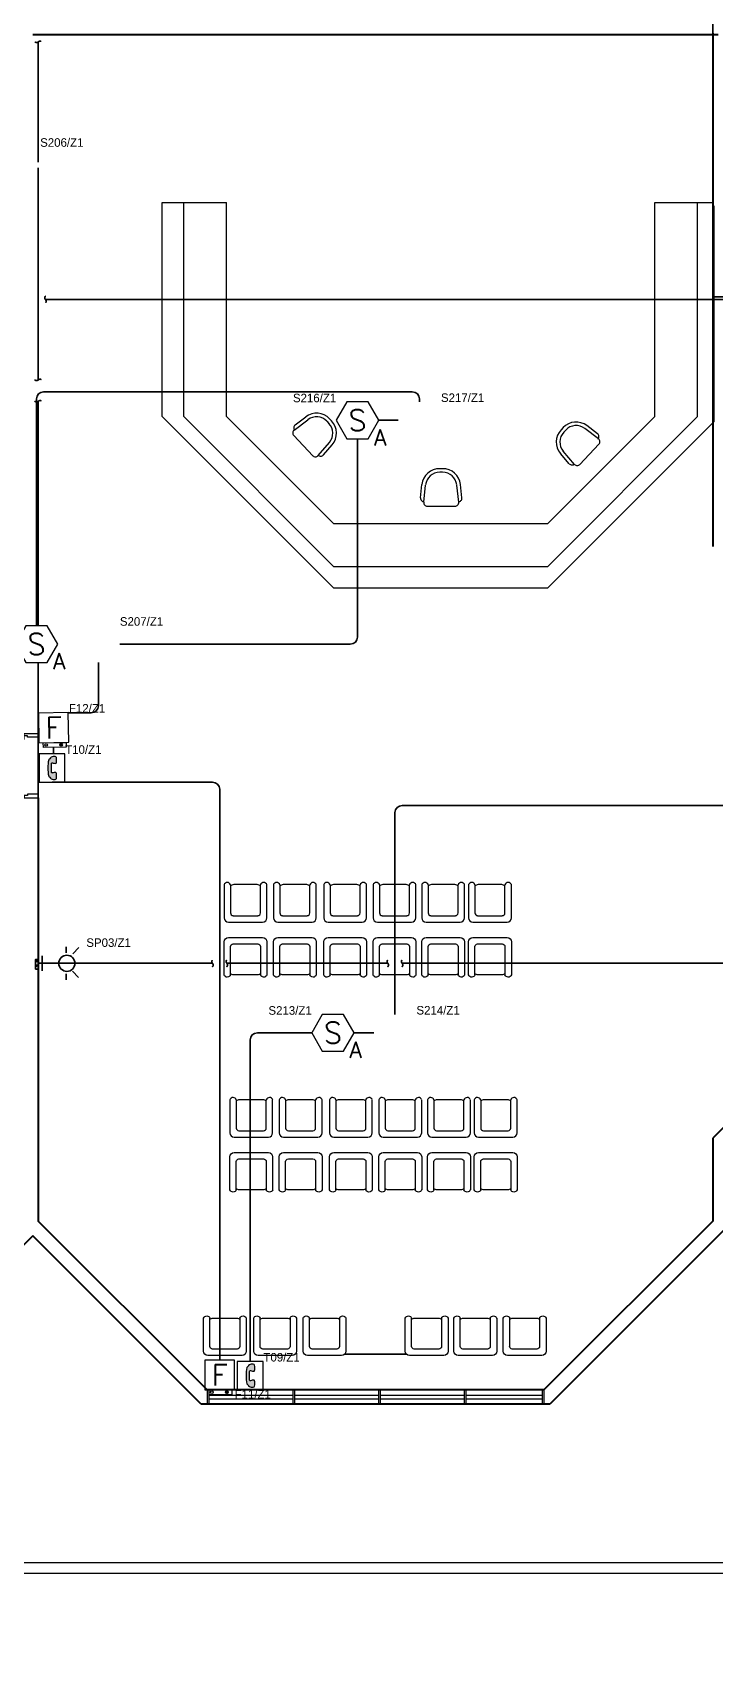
# Model space of a CAD drawing. Extents: x -59 to 582, y -1177 to 100.
# Drawn here: x 199 to 208.56, y -689.45 to -666.72 of the extents above; entities that cross this region are included whole.
import ezdxf
from ezdxf.enums import TextEntityAlignment as Align

# ---------------------------------------------------------------- set-up
doc = ezdxf.new("R2010")
doc.units = 0
doc.header["$LTSCALE"] = 0.15
doc.linetypes.add('HIDDEN', pattern=[0.375, 0.25, -0.125])
doc.layers.get('0').update_dxf_attribs({"color": 252})
for name, color, linetype in [('0 ARCH', 252, 'Continuous'), ('0 fire alarm', 252, 'Continuous'), ('0 sockets', 252, 'Continuous'), ('AUTOINCR', 7, 'Continuous'), ('C1', 252, 'Continuous'), ('FIRE_LOOP', 7, 'Continuous'), ('grocol', 252, 'Continuous'), ('WIRING', 4, 'Continuous')]:
    doc.layers.add(name, color=color, linetype=linetype)
for name, color, linetype, lineweight in [('anal', 252, 'Continuous', 20), ('DOOR', 252, 'Continuous', 20), ('FUR', 252, 'Continuous', 9), ('T-FIRE-B', 4, 'Continuous', 0), ('T-TEXT', 2, 'Continuous', 0), ('wall', 252, 'Continuous', 30)]:
    doc.layers.add(name, color=color, linetype=linetype, lineweight=lineweight)
doc.styles.add('ROMAND', font='ROMAND.SHX')
doc.styles.add('ROMANS', font='ROMANS.shx', dxfattribs={"width": 0.8})
doc.styles.add('TEXT-NFP', font='simplex.shx')
pattern_1 = [(0, (0, 0), (0, 6.985), [5.08, -1.905]), (90, (0, 0), (-6.985, 4e-16), [5.08, -1.905])]

# ---------------------------------------------------------------- blocks, each defined once
blk = doc.blocks.new('WQ')
h = blk.add_hatch(color=6)
h.dxf.hatch_style = 1
h.paths.add_polyline_path([(-126.091, 5), (-126.091, -169.521), (126.091, -169.521), (126.091, 5)])
h.paths.add_polyline_path([(121.091, 0), (121.091, -164.521), (-121.091, -164.521), (-121.091, 0)], flags=16)
at = {"layer": '0 sockets', "color": 3, "style": 'ROMAND'}
blk.add_attdef('ACCESS_CONTROL', (-48.663, 7.622), '', height=7.973, dxfattribs=at)
blk = doc.blocks.new('D90')
at = {"layer": 'DOOR'}
for points in [[(0.03, 0.2), (0.03, 1.04), (0.078, 1.04), (0.078, 0.2)], [(0.03, 0.2), (0, 0.2), (0, 0), (0.05, 0), (0.05, 0.15), (0.03, 0.15)], [(0.87, 0.2), (0.9, 0.2), (0.9, 0), (0.85, 0), (0.85, 0.15), (0.87, 0.15)]]:
    blk.add_lwpolyline(points, close=True, dxfattribs=at)
blk.add_circle((0.02, 0.21), 0.01, dxfattribs=at)
blk.add_arc((0.025, 0.197), 0.845, 0.2218, 86.3889, dxfattribs=at)
blk = doc.blocks.new('ARCH')
at = {"layer": 'anal'}
for p, q in [((19.212, 343.146), (19.212, 346.146)), ((19.212, 346.146), (20.112, 346.146)), ((19.512, 343.146), (19.512, 346.146)), ((20.112, 343.146), (20.112, 346.146)), ((26.112, 343.146), (26.112, 346.146)), ((26.112, 346.146), (26.937, 346.146)), ((26.712, 343.146), (26.712, 346.146)), ((26.937, 346.1), (26.937, 343.071)), ((21.612, 340.746), (19.212, 343.146)), ((21.612, 341.046), (19.512, 343.146)), ((20.112, 343.146), (21.612, 341.646)), ((24.612, 341.646), (26.112, 343.146)), ((26.712, 343.146), (24.612, 341.046)), ((24.612, 340.746), (26.937, 343.071)), ((21.612, 341.646), (24.612, 341.646)), ((21.612, 341.046), (24.612, 341.046)), ((21.612, 340.746), (24.612, 340.746)), ((19.841, 329.5), (19.841, 329.3)), ((19.866, 329.5), (19.866, 329.3)), ((19.866, 329.425), (21.037, 329.425)), ((19.866, 329.425), (21.037, 329.425)), ((19.866, 329.375), (21.037, 329.375)), ((19.866, 329.375), (21.037, 329.375)), ((21.041, 329.5), (21.041, 329.3)), ((21.066, 329.5), (21.066, 329.3)), ((21.066, 329.425), (22.237, 329.425)), ((21.066, 329.425), (22.237, 329.425)), ((21.066, 329.375), (22.237, 329.375)), ((21.066, 329.375), (22.237, 329.375)), ((22.241, 329.5), (22.241, 329.3)), ((22.266, 329.5), (22.266, 329.3)), ((22.266, 329.425), (23.437, 329.425)), ((22.266, 329.425), (23.437, 329.425)), ((22.266, 329.375), (23.437, 329.375)), ((22.266, 329.375), (23.437, 329.375)), ((23.441, 329.5), (23.441, 329.3)), ((23.466, 329.5), (23.466, 329.3)), ((23.466, 329.425), (24.534, 329.425)), ((23.466, 329.375), (24.534, 329.375)), ((24.534, 329.5), (24.534, 329.3)), ((24.559, 329.5), (24.559, 329.3)), ((27.525, 327.075), (5.475, 327.075)), ((28.875, 326.925), (5.325, 326.925))]:
    blk.add_line(p, q, dxfattribs=at)
at = {"layer": 'C1'}
blk.add_line((22.633, 330), (21.767, 330), dxfattribs=at)
at = {"layer": 'FUR'}
for p, q in [((21.059, 342.956), (21.253, 343.103)), ((21.073, 343.03), (21.223, 343.143)), ((21.519, 343.081), (21.547, 343.051)), ((21.555, 343.115), (21.583, 343.085)), ((24.828, 342.991), (24.8, 342.962)), ((25.324, 342.833), (25.13, 342.979)), ((25.31, 342.906), (25.16, 343.019)), ((21.321, 342.598), (21.053, 342.883)), ((21.395, 342.599), (21.553, 342.784)), ((21.469, 342.609), (21.591, 342.751)), ((24.864, 342.957), (24.836, 342.927)), ((25.062, 342.474), (25.33, 342.759)), ((24.914, 342.485), (24.792, 342.628)), ((24.988, 342.475), (24.83, 342.66)), ((23.14, 342.416), (23.099, 342.416)), ((23.14, 342.366), (23.099, 342.366)), ((22.83, 342.006), (22.85, 342.193)), ((22.874, 341.945), (22.9, 342.187)), ((23.365, 341.945), (23.339, 342.187)), ((23.408, 342.006), (23.388, 342.193)), ((22.924, 341.891), (23.315, 341.891)), ((20.078, 336.584), (20.078, 336.119)), ((20.168, 336.582), (20.168, 336.187)), ((20.543, 336.584), (20.213, 336.584)), ((20.588, 336.187), (20.588, 336.582)), ((20.678, 336.119), (20.678, 336.584)), ((20.77, 336.584), (20.77, 336.119)), ((20.86, 336.582), (20.86, 336.187)), ((21.235, 336.584), (20.905, 336.584)), ((21.28, 336.187), (21.28, 336.582)), ((21.37, 336.119), (21.37, 336.584)), ((21.474, 336.584), (21.474, 336.119)), ((21.564, 336.582), (21.564, 336.187)), ((21.939, 336.584), (21.609, 336.584)), ((21.984, 336.187), (21.984, 336.582)), ((22.074, 336.119), (22.074, 336.584)), ((22.165, 336.584), (22.165, 336.119)), ((22.255, 336.582), (22.255, 336.187)), ((22.63, 336.584), (22.3, 336.584)), ((22.675, 336.187), (22.675, 336.582)), ((22.765, 336.119), (22.765, 336.584)), ((22.847, 336.584), (22.847, 336.119)), ((22.937, 336.582), (22.937, 336.187)), ((23.312, 336.584), (22.982, 336.584)), ((23.357, 336.187), (23.357, 336.582)), ((23.447, 336.119), (23.447, 336.584)), ((23.503, 336.584), (23.503, 336.119)), ((23.593, 336.582), (23.593, 336.187)), ((23.968, 336.584), (23.638, 336.584)), ((24.013, 336.187), (24.013, 336.582)), ((24.103, 336.119), (24.103, 336.584)), ((20.138, 336.059), (20.618, 336.059)), ((20.205, 336.149), (20.55, 336.149)), ((20.83, 336.059), (21.31, 336.059)), ((20.897, 336.149), (21.242, 336.149)), ((21.534, 336.059), (22.014, 336.059)), ((21.601, 336.149), (21.946, 336.149)), ((22.225, 336.059), (22.705, 336.059)), ((22.293, 336.149), (22.638, 336.149)), ((22.907, 336.059), (23.387, 336.059)), ((22.974, 336.149), (23.319, 336.149)), ((23.563, 336.059), (24.043, 336.059)), ((23.63, 336.149), (23.975, 336.149)), ((20.078, 335.318), (20.078, 335.783)), ((20.138, 335.843), (20.618, 335.843)), ((20.168, 335.32), (20.168, 335.715)), ((20.205, 335.753), (20.55, 335.753)), ((20.588, 335.715), (20.588, 335.32)), ((20.678, 335.783), (20.678, 335.318)), ((20.77, 335.318), (20.77, 335.783)), ((20.83, 335.843), (21.31, 335.843)), ((20.86, 335.32), (20.86, 335.715)), ((20.897, 335.753), (21.242, 335.753)), ((21.28, 335.715), (21.28, 335.32)), ((21.37, 335.783), (21.37, 335.318)), ((21.474, 335.318), (21.474, 335.783)), ((21.534, 335.843), (22.014, 335.843)), ((21.564, 335.32), (21.564, 335.715)), ((21.601, 335.753), (21.946, 335.753)), ((21.984, 335.715), (21.984, 335.32)), ((22.074, 335.783), (22.074, 335.318)), ((22.165, 335.318), (22.165, 335.783)), ((22.225, 335.843), (22.705, 335.843)), ((22.255, 335.32), (22.255, 335.715)), ((22.293, 335.753), (22.638, 335.753)), ((22.675, 335.715), (22.675, 335.32)), ((22.765, 335.783), (22.765, 335.318)), ((22.847, 335.318), (22.847, 335.783)), ((22.907, 335.843), (23.387, 335.843)), ((22.937, 335.32), (22.937, 335.715)), ((22.974, 335.753), (23.319, 335.753)), ((23.357, 335.715), (23.357, 335.32)), ((23.447, 335.783), (23.447, 335.318)), ((23.503, 335.318), (23.503, 335.783)), ((23.563, 335.843), (24.043, 335.843)), ((23.593, 335.32), (23.593, 335.715)), ((23.63, 335.753), (23.975, 335.753)), ((24.013, 335.715), (24.013, 335.32)), ((24.103, 335.783), (24.103, 335.318)), ((20.543, 335.318), (20.213, 335.318)), ((21.235, 335.318), (20.905, 335.318)), ((21.939, 335.318), (21.609, 335.318)), ((22.63, 335.318), (22.3, 335.318)), ((23.312, 335.318), (22.982, 335.318)), ((23.968, 335.318), (23.638, 335.318)), ((20.158, 333.569), (20.158, 333.104)), ((20.248, 333.567), (20.248, 333.172)), ((20.623, 333.569), (20.293, 333.569)), ((20.668, 333.172), (20.668, 333.567)), ((20.758, 333.104), (20.758, 333.569)), ((20.85, 333.569), (20.85, 333.104)), ((20.94, 333.567), (20.94, 333.172)), ((21.315, 333.569), (20.985, 333.569)), ((21.36, 333.172), (21.36, 333.567)), ((21.45, 333.104), (21.45, 333.569)), ((21.554, 333.569), (21.554, 333.104)), ((21.644, 333.567), (21.644, 333.172)), ((22.019, 333.569), (21.689, 333.569)), ((22.064, 333.172), (22.064, 333.567)), ((22.154, 333.104), (22.154, 333.569)), ((22.246, 333.569), (22.246, 333.104)), ((22.336, 333.567), (22.336, 333.172)), ((22.711, 333.569), (22.381, 333.569)), ((22.756, 333.172), (22.756, 333.567)), ((22.846, 333.104), (22.846, 333.569)), ((22.928, 333.569), (22.928, 333.104)), ((23.018, 333.567), (23.018, 333.172)), ((23.393, 333.569), (23.063, 333.569)), ((23.438, 333.172), (23.438, 333.567)), ((23.528, 333.104), (23.528, 333.569)), ((23.583, 333.569), (23.583, 333.104)), ((23.673, 333.567), (23.673, 333.172)), ((24.048, 333.569), (23.718, 333.569)), ((24.093, 333.172), (24.093, 333.567)), ((24.183, 333.104), (24.183, 333.569)), ((20.218, 333.044), (20.698, 333.044)), ((20.286, 333.134), (20.631, 333.134)), ((20.91, 333.044), (21.39, 333.044)), ((20.978, 333.134), (21.323, 333.134)), ((21.614, 333.044), (22.094, 333.044)), ((21.682, 333.134), (22.027, 333.134)), ((22.306, 333.044), (22.786, 333.044)), ((22.373, 333.134), (22.718, 333.134)), ((22.988, 333.044), (23.468, 333.044)), ((23.055, 333.134), (23.4, 333.134)), ((23.643, 333.044), (24.123, 333.044)), ((23.711, 333.134), (24.056, 333.134)), ((20.158, 332.303), (20.158, 332.768)), ((20.218, 332.828), (20.698, 332.828)), ((20.758, 332.768), (20.758, 332.303)), ((20.85, 332.303), (20.85, 332.768)), ((20.91, 332.828), (21.39, 332.828)), ((21.45, 332.768), (21.45, 332.303)), ((21.554, 332.303), (21.554, 332.768)), ((21.614, 332.828), (22.094, 332.828)), ((22.154, 332.768), (22.154, 332.303)), ((22.246, 332.303), (22.246, 332.768)), ((22.306, 332.828), (22.786, 332.828)), ((22.846, 332.768), (22.846, 332.303)), ((22.928, 332.303), (22.928, 332.768)), ((22.988, 332.828), (23.468, 332.828)), ((23.528, 332.768), (23.528, 332.303)), ((23.583, 332.303), (23.583, 332.768)), ((23.643, 332.828), (24.123, 332.828)), ((24.183, 332.768), (24.183, 332.303)), ((20.248, 332.305), (20.248, 332.701)), ((20.286, 332.738), (20.631, 332.738)), ((20.668, 332.701), (20.668, 332.305)), ((20.94, 332.305), (20.94, 332.701)), ((20.978, 332.738), (21.323, 332.738)), ((21.36, 332.701), (21.36, 332.305)), ((21.644, 332.305), (21.644, 332.701)), ((21.682, 332.738), (22.027, 332.738)), ((22.064, 332.701), (22.064, 332.305)), ((22.336, 332.305), (22.336, 332.701)), ((22.373, 332.738), (22.718, 332.738)), ((22.756, 332.701), (22.756, 332.305)), ((23.018, 332.305), (23.018, 332.701)), ((23.055, 332.738), (23.4, 332.738)), ((23.438, 332.701), (23.438, 332.305)), ((23.673, 332.305), (23.673, 332.701)), ((23.711, 332.738), (24.056, 332.738)), ((24.093, 332.701), (24.093, 332.305)), ((20.623, 332.303), (20.293, 332.303)), ((21.315, 332.303), (20.985, 332.303)), ((22.019, 332.303), (21.689, 332.303)), ((22.711, 332.303), (22.381, 332.303)), ((23.393, 332.303), (23.063, 332.303)), ((24.048, 332.303), (23.718, 332.303)), ((19.789, 330.042), (19.789, 330.507)), ((19.879, 330.11), (19.879, 330.505)), ((19.924, 330.507), (20.254, 330.507)), ((20.299, 330.505), (20.299, 330.11)), ((20.389, 330.507), (20.389, 330.042)), ((20.493, 330.042), (20.493, 330.507)), ((20.583, 330.11), (20.583, 330.505)), ((20.628, 330.507), (20.958, 330.507)), ((21.003, 330.505), (21.003, 330.11)), ((21.093, 330.507), (21.093, 330.042)), ((21.185, 330.042), (21.185, 330.507)), ((21.275, 330.11), (21.275, 330.505)), ((21.32, 330.507), (21.65, 330.507)), ((21.695, 330.505), (21.695, 330.11)), ((21.785, 330.507), (21.785, 330.042)), ((22.615, 330.042), (22.615, 330.507)), ((22.705, 330.11), (22.705, 330.505)), ((22.75, 330.507), (23.08, 330.507)), ((23.125, 330.505), (23.125, 330.11)), ((23.215, 330.507), (23.215, 330.042)), ((23.297, 330.042), (23.297, 330.507)), ((23.387, 330.11), (23.387, 330.505)), ((23.432, 330.507), (23.762, 330.507)), ((23.807, 330.505), (23.807, 330.11)), ((23.897, 330.507), (23.897, 330.042)), ((23.989, 330.042), (23.989, 330.507)), ((24.079, 330.11), (24.079, 330.505)), ((24.124, 330.507), (24.454, 330.507)), ((24.499, 330.505), (24.499, 330.11)), ((24.589, 330.507), (24.589, 330.042)), ((20.261, 330.072), (19.916, 330.072)), ((20.965, 330.072), (20.62, 330.072)), ((21.657, 330.072), (21.312, 330.072)), ((23.088, 330.072), (22.743, 330.072)), ((23.77, 330.072), (23.425, 330.072)), ((24.461, 330.072), (24.116, 330.072)), ((20.329, 329.982), (19.849, 329.982)), ((21.033, 329.982), (20.553, 329.982)), ((21.725, 329.982), (21.245, 329.982)), ((23.155, 329.982), (22.675, 329.982)), ((23.837, 329.982), (23.357, 329.982)), ((24.529, 329.982), (24.049, 329.982))]:
    blk.add_line(p, q, dxfattribs=at)
for centre, radius, start, end in [((21.103, 342.99), 0.05, 127.1117, 223.2547), ((21.373, 342.943), 0.25, 43.2547, 127.1117), ((21.373, 342.943), 0.2, 43.2547, 127.1117), ((21.401, 342.914), 0.2, 319.3977, 43.2547), ((21.401, 342.914), 0.25, 319.3977, 43.2547), ((25.01, 342.82), 0.25, 52.8883, 136.7453), ((25.01, 342.82), 0.2, 52.8883, 136.7453), ((21.09, 342.917), 0.05, 128.285, 223.2547), ((24.982, 342.79), 0.25, 136.7453, 220.6023), ((24.982, 342.79), 0.2, 136.7453, 220.6023), ((25.28, 342.866), 0.05, 316.7453, 52.8883), ((25.293, 342.793), 0.05, 316.7453, 51.715), ((21.357, 342.632), 0.05, 223.2547, 318.2244), ((21.431, 342.641), 0.05, 223.2547, 319.3977), ((23.099, 342.166), 0.25, 90, 173.857), ((23.099, 342.166), 0.2, 90, 173.857), ((23.14, 342.166), 0.25, 6.143, 90), ((23.14, 342.166), 0.2, 6.143, 90), ((24.952, 342.518), 0.05, 220.6023, 316.7453), ((25.026, 342.509), 0.05, 221.7756, 316.7453), ((22.88, 342.001), 0.05, 173.857, 270), ((22.924, 341.941), 0.05, 175.0303, 270), ((23.315, 341.941), 0.05, 270, 4.9697), ((23.359, 342.001), 0.05, 270, 6.143)]:
    blk.add_arc(centre, radius, start, end, dxfattribs=at)
for centre, major_axis, start_param, end_param in [((20.122, 336.567), (-0.0339, 0.0339), 4.256093, 6.69338), ((20.633, 336.567), (0.0339, 0.0339), 5.87299, 8.310278), ((20.814, 336.567), (-0.0339, 0.0339), 4.256093, 6.69338), ((21.325, 336.567), (0.0339, 0.0339), 5.87299, 8.310278), ((21.518, 336.567), (-0.0339, 0.0339), 4.256093, 6.69338), ((22.029, 336.567), (0.0339, 0.0339), 5.87299, 8.310278), ((22.21, 336.567), (-0.0339, 0.0339), 4.256093, 6.69338), ((22.721, 336.567), (0.0339, 0.0339), 5.87299, 8.310278), ((22.892, 336.567), (-0.0339, 0.0339), 4.256093, 6.69338), ((23.402, 336.567), (0.0339, 0.0339), 5.87299, 8.310278), ((23.547, 336.567), (-0.0339, 0.0339), 4.256093, 6.69338), ((24.058, 336.567), (0.0339, 0.0339), 5.87299, 8.310278), ((20.213, 336.524), (-0.0424, 0.0424), -0.785398, 0.062664), ((20.543, 336.524), (0.0424, 0.0424), 6.220521, 7.068583), ((20.905, 336.524), (-0.0424, 0.0424), -0.785398, 0.062664), ((21.235, 336.524), (0.0424, 0.0424), 6.220521, 7.068583), ((21.609, 336.524), (-0.0424, 0.0424), -0.785398, 0.062664), ((21.939, 336.524), (0.0424, 0.0424), 6.220521, 7.068583), ((22.3, 336.524), (-0.0424, 0.0424), -0.785398, 0.062664), ((22.63, 336.524), (0.0424, 0.0424), 6.220521, 7.068583), ((22.982, 336.524), (-0.0424, 0.0424), -0.785398, 0.062664), ((23.312, 336.524), (0.0424, 0.0424), 6.220521, 7.068583), ((23.638, 336.524), (-0.0424, 0.0424), -0.785398, 0.062664), ((23.968, 336.524), (0.0424, 0.0424), 6.220521, 7.068583), ((20.205, 336.187), (0.0265, 0.0265), 2.356194, 3.926991), ((20.55, 336.187), (0.0265, 0.0265), 3.926991, 5.497787), ((20.897, 336.187), (0.0265, 0.0265), 2.356194, 3.926991), ((21.242, 336.187), (0.0265, 0.0265), 3.926991, 5.497787), ((21.601, 336.187), (0.0265, 0.0265), 2.356194, 3.926991), ((21.946, 336.187), (0.0265, 0.0265), 3.926991, 5.497787), ((22.293, 336.187), (0.0265, 0.0265), 2.356194, 3.926991), ((22.638, 336.187), (0.0265, 0.0265), 3.926991, 5.497787), ((22.974, 336.187), (0.0265, 0.0265), 2.356194, 3.926991), ((23.319, 336.187), (0.0265, 0.0265), 3.926991, 5.497787), ((23.63, 336.187), (0.0265, 0.0265), 2.356194, 3.926991), ((23.975, 336.187), (0.0265, 0.0265), 3.926991, 5.497787), ((20.138, 336.119), (-0.0424, 0.0424), 0.785398, 2.356194), ((20.618, 336.119), (0.0424, 0.0424), 3.926991, 5.497787), ((20.83, 336.119), (-0.0424, 0.0424), 0.785398, 2.356194), ((21.31, 336.119), (0.0424, 0.0424), 3.926991, 5.497787), ((21.534, 336.119), (-0.0424, 0.0424), 0.785398, 2.356194), ((22.014, 336.119), (0.0424, 0.0424), 3.926991, 5.497787), ((22.225, 336.119), (-0.0424, 0.0424), 0.785398, 2.356194), ((22.705, 336.119), (0.0424, 0.0424), 3.926991, 5.497787), ((22.907, 336.119), (-0.0424, 0.0424), 0.785398, 2.356194), ((23.387, 336.119), (0.0424, 0.0424), 3.926991, 5.497787), ((23.563, 336.119), (-0.0424, 0.0424), 0.785398, 2.356194), ((24.043, 336.119), (0.0424, 0.0424), 3.926991, 5.497787), ((20.203, 333.552), (-0.0339, 0.0339), 4.256093, 6.69338), ((20.293, 333.509), (-0.0424, 0.0424), -0.785398, 0.062664), ((20.623, 333.509), (0.0424, 0.0424), 6.220521, 7.068583), ((20.714, 333.552), (0.0339, 0.0339), 5.87299, 8.310278), ((20.895, 333.552), (-0.0339, 0.0339), 4.256093, 6.69338), ((20.985, 333.509), (-0.0424, 0.0424), -0.785398, 0.062664), ((21.315, 333.509), (0.0424, 0.0424), 6.220521, 7.068583), ((21.406, 333.552), (0.0339, 0.0339), 5.87299, 8.310278), ((21.599, 333.552), (-0.0339, 0.0339), 4.256093, 6.69338), ((21.689, 333.509), (-0.0424, 0.0424), -0.785398, 0.062664), ((22.019, 333.509), (0.0424, 0.0424), 6.220521, 7.068583), ((22.109, 333.552), (0.0339, 0.0339), 5.87299, 8.310278), ((22.291, 333.552), (-0.0339, 0.0339), 4.256093, 6.69338), ((22.381, 333.509), (-0.0424, 0.0424), -0.785398, 0.062664), ((22.711, 333.509), (0.0424, 0.0424), 6.220521, 7.068583), ((22.801, 333.552), (0.0339, 0.0339), 5.87299, 8.310278), ((22.972, 333.552), (-0.0339, 0.0339), 4.256093, 6.69338), ((23.063, 333.509), (-0.0424, 0.0424), -0.785398, 0.062664), ((23.393, 333.509), (0.0424, 0.0424), 6.220521, 7.068583), ((23.483, 333.552), (0.0339, 0.0339), 5.87299, 8.310278), ((23.628, 333.552), (-0.0339, 0.0339), 4.256093, 6.69338), ((23.718, 333.509), (-0.0424, 0.0424), -0.785398, 0.062664), ((24.048, 333.509), (0.0424, 0.0424), 6.220521, 7.068583), ((24.139, 333.552), (0.0339, 0.0339), 5.87299, 8.310278), ((20.218, 333.104), (-0.0424, 0.0424), 0.785398, 2.356194), ((20.286, 333.172), (0.0265, 0.0265), 2.356194, 3.926991), ((20.631, 333.172), (0.0265, 0.0265), 3.926991, 5.497787), ((20.698, 333.104), (0.0424, 0.0424), 3.926991, 5.497787), ((20.91, 333.104), (-0.0424, 0.0424), 0.785398, 2.356194), ((20.978, 333.172), (0.0265, 0.0265), 2.356194, 3.926991), ((21.323, 333.172), (0.0265, 0.0265), 3.926991, 5.497787), ((21.39, 333.104), (0.0424, 0.0424), 3.926991, 5.497787), ((21.614, 333.104), (-0.0424, 0.0424), 0.785398, 2.356194), ((21.682, 333.172), (0.0265, 0.0265), 2.356194, 3.926991), ((22.027, 333.172), (0.0265, 0.0265), 3.926991, 5.497787), ((22.094, 333.104), (0.0424, 0.0424), 3.926991, 5.497787), ((22.306, 333.104), (-0.0424, 0.0424), 0.785398, 2.356194), ((22.373, 333.172), (0.0265, 0.0265), 2.356194, 3.926991), ((22.718, 333.172), (0.0265, 0.0265), 3.926991, 5.497787), ((22.786, 333.104), (0.0424, 0.0424), 3.926991, 5.497787), ((22.988, 333.104), (-0.0424, 0.0424), 0.785398, 2.356194), ((23.055, 333.172), (0.0265, 0.0265), 2.356194, 3.926991), ((23.4, 333.172), (0.0265, 0.0265), 3.926991, 5.497787), ((23.468, 333.104), (0.0424, 0.0424), 3.926991, 5.497787), ((23.643, 333.104), (-0.0424, 0.0424), 0.785398, 2.356194), ((23.711, 333.172), (0.0265, 0.0265), 2.356194, 3.926991), ((24.056, 333.172), (0.0265, 0.0265), 3.926991, 5.497787), ((24.123, 333.104), (0.0424, 0.0424), 3.926991, 5.497787)]:
    blk.add_ellipse(centre, major_axis=major_axis, ratio=1, start_param=start_param, end_param=end_param, dxfattribs=at)
at = {"layer": 'FUR', "extrusion": (0, 0, -1)}
for centre, major_axis, start_param, end_param in [((20.138, 335.783), (0.0424, 0.0424), 3.926991, 5.497787), ((20.205, 335.715), (0.0265, 0.0265), 3.926991, 5.497787), ((20.55, 335.715), (0.0265, 0.0265), -0.785398, 0.785398), ((20.618, 335.783), (-0.0424, 0.0424), 0.785398, 2.356194), ((20.83, 335.783), (0.0424, 0.0424), 3.926991, 5.497787), ((20.897, 335.715), (0.0265, 0.0265), 3.926991, 5.497787), ((21.242, 335.715), (0.0265, 0.0265), -0.785398, 0.785398), ((21.31, 335.783), (-0.0424, 0.0424), 0.785398, 2.356194), ((21.534, 335.783), (0.0424, 0.0424), 3.926991, 5.497787), ((21.601, 335.715), (0.0265, 0.0265), 3.926991, 5.497787), ((21.946, 335.715), (0.0265, 0.0265), -0.785398, 0.785398), ((22.014, 335.783), (-0.0424, 0.0424), 0.785398, 2.356194), ((22.225, 335.783), (0.0424, 0.0424), 3.926991, 5.497787), ((22.293, 335.715), (0.0265, 0.0265), 3.926991, 5.497787), ((22.638, 335.715), (0.0265, 0.0265), -0.785398, 0.785398), ((22.705, 335.783), (-0.0424, 0.0424), 0.785398, 2.356194), ((22.907, 335.783), (0.0424, 0.0424), 3.926991, 5.497787), ((22.974, 335.715), (0.0265, 0.0265), 3.926991, 5.497787), ((23.319, 335.715), (0.0265, 0.0265), -0.785398, 0.785398), ((23.387, 335.783), (-0.0424, 0.0424), 0.785398, 2.356194), ((23.563, 335.783), (0.0424, 0.0424), 3.926991, 5.497787), ((23.63, 335.715), (0.0265, 0.0265), 3.926991, 5.497787), ((23.975, 335.715), (0.0265, 0.0265), -0.785398, 0.785398), ((24.043, 335.783), (-0.0424, 0.0424), 0.785398, 2.356194), ((20.122, 335.335), (0.0339, 0.0339), 1.1145, 3.551788), ((20.213, 335.378), (0.0424, 0.0424), 2.356194, 3.204257), ((20.543, 335.378), (-0.0424, 0.0424), 3.078929, 3.926991), ((20.633, 335.335), (-0.0339, 0.0339), 2.731397, 5.168685), ((20.814, 335.335), (0.0339, 0.0339), 1.1145, 3.551788), ((20.905, 335.378), (0.0424, 0.0424), 2.356194, 3.204257), ((21.235, 335.378), (-0.0424, 0.0424), 3.078929, 3.926991), ((21.325, 335.335), (-0.0339, 0.0339), 2.731397, 5.168685), ((21.518, 335.335), (0.0339, 0.0339), 1.1145, 3.551788), ((21.609, 335.378), (0.0424, 0.0424), 2.356194, 3.204257), ((21.939, 335.378), (-0.0424, 0.0424), 3.078929, 3.926991), ((22.029, 335.335), (-0.0339, 0.0339), 2.731397, 5.168685), ((22.21, 335.335), (0.0339, 0.0339), 1.1145, 3.551788), ((22.3, 335.378), (0.0424, 0.0424), 2.356194, 3.204257), ((22.63, 335.378), (-0.0424, 0.0424), 3.078929, 3.926991), ((22.721, 335.335), (-0.0339, 0.0339), 2.731397, 5.168685), ((22.892, 335.335), (0.0339, 0.0339), 1.1145, 3.551788), ((22.982, 335.378), (0.0424, 0.0424), 2.356194, 3.204257), ((23.312, 335.378), (-0.0424, 0.0424), 3.078929, 3.926991), ((23.402, 335.335), (-0.0339, 0.0339), 2.731397, 5.168685), ((23.547, 335.335), (0.0339, 0.0339), 1.1145, 3.551788), ((23.638, 335.378), (0.0424, 0.0424), 2.356194, 3.204257), ((23.968, 335.378), (-0.0424, 0.0424), 3.078929, 3.926991), ((24.058, 335.335), (-0.0339, 0.0339), 2.731397, 5.168685), ((20.218, 332.768), (0.0424, 0.0424), 3.926991, 5.497787), ((20.698, 332.768), (-0.0424, 0.0424), 0.785398, 2.356194), ((20.91, 332.768), (0.0424, 0.0424), 3.926991, 5.497787), ((21.39, 332.768), (-0.0424, 0.0424), 0.785398, 2.356194), ((21.614, 332.768), (0.0424, 0.0424), 3.926991, 5.497787), ((22.094, 332.768), (-0.0424, 0.0424), 0.785398, 2.356194), ((22.306, 332.768), (0.0424, 0.0424), 3.926991, 5.497787), ((22.786, 332.768), (-0.0424, 0.0424), 0.785398, 2.356194), ((22.988, 332.768), (0.0424, 0.0424), 3.926991, 5.497787), ((23.468, 332.768), (-0.0424, 0.0424), 0.785398, 2.356194), ((23.643, 332.768), (0.0424, 0.0424), 3.926991, 5.497787), ((24.123, 332.768), (-0.0424, 0.0424), 0.785398, 2.356194), ((20.286, 332.701), (0.0265, 0.0265), 3.926991, 5.497787), ((20.631, 332.701), (0.0265, 0.0265), -0.785398, 0.785398), ((20.978, 332.701), (0.0265, 0.0265), 3.926991, 5.497787), ((21.323, 332.701), (0.0265, 0.0265), -0.785398, 0.785398), ((21.682, 332.701), (0.0265, 0.0265), 3.926991, 5.497787), ((22.027, 332.701), (0.0265, 0.0265), -0.785398, 0.785398), ((22.373, 332.701), (0.0265, 0.0265), 3.926991, 5.497787), ((22.718, 332.701), (0.0265, 0.0265), -0.785398, 0.785398), ((23.055, 332.701), (0.0265, 0.0265), 3.926991, 5.497787), ((23.4, 332.701), (0.0265, 0.0265), -0.785398, 0.785398), ((23.711, 332.701), (0.0265, 0.0265), 3.926991, 5.497787), ((24.056, 332.701), (0.0265, 0.0265), -0.785398, 0.785398), ((20.203, 332.321), (0.0339, 0.0339), 1.1145, 3.551788), ((20.293, 332.363), (0.0424, 0.0424), 2.356194, 3.204257), ((20.623, 332.363), (-0.0424, 0.0424), 3.078929, 3.926991), ((20.714, 332.321), (-0.0339, 0.0339), 2.731397, 5.168685), ((20.895, 332.321), (0.0339, 0.0339), 1.1145, 3.551788), ((20.985, 332.363), (0.0424, 0.0424), 2.356194, 3.204257), ((21.315, 332.363), (-0.0424, 0.0424), 3.078929, 3.926991), ((21.406, 332.321), (-0.0339, 0.0339), 2.731397, 5.168685), ((21.599, 332.321), (0.0339, 0.0339), 1.1145, 3.551788), ((21.689, 332.363), (0.0424, 0.0424), 2.356194, 3.204257), ((22.019, 332.363), (-0.0424, 0.0424), 3.078929, 3.926991), ((22.109, 332.321), (-0.0339, 0.0339), 2.731397, 5.168685), ((22.291, 332.321), (0.0339, 0.0339), 1.1145, 3.551788), ((22.381, 332.363), (0.0424, 0.0424), 2.356194, 3.204257), ((22.711, 332.363), (-0.0424, 0.0424), 3.078929, 3.926991), ((22.801, 332.321), (-0.0339, 0.0339), 2.731397, 5.168685), ((22.972, 332.321), (0.0339, 0.0339), 1.1145, 3.551788), ((23.063, 332.363), (0.0424, 0.0424), 2.356194, 3.204257), ((23.393, 332.363), (-0.0424, 0.0424), 3.078929, 3.926991), ((23.483, 332.321), (-0.0339, 0.0339), 2.731397, 5.168685), ((23.628, 332.321), (0.0339, 0.0339), 1.1145, 3.551788), ((23.718, 332.363), (0.0424, 0.0424), 2.356194, 3.204257), ((24.048, 332.363), (-0.0424, 0.0424), 3.078929, 3.926991), ((24.139, 332.321), (-0.0339, 0.0339), 2.731397, 5.168685), ((19.834, 330.49), (-0.0339, 0.0339), 5.87299, 8.310278), ((19.924, 330.447), (-0.0424, 0.0424), 6.220521, 7.068583), ((20.254, 330.447), (0.0424, 0.0424), -0.785398, 0.062664), ((20.344, 330.49), (0.0339, 0.0339), 4.256093, 6.69338), ((20.537, 330.49), (-0.0339, 0.0339), 5.87299, 8.310278), ((20.628, 330.447), (-0.0424, 0.0424), 6.220521, 7.068583), ((20.958, 330.447), (0.0424, 0.0424), -0.785398, 0.062664), ((21.048, 330.49), (0.0339, 0.0339), 4.256093, 6.69338), ((21.229, 330.49), (-0.0339, 0.0339), 5.87299, 8.310278), ((21.32, 330.447), (-0.0424, 0.0424), 6.220521, 7.068583), ((21.65, 330.447), (0.0424, 0.0424), -0.785398, 0.062664), ((21.74, 330.49), (0.0339, 0.0339), 4.256093, 6.69338), ((22.66, 330.49), (-0.0339, 0.0339), 5.87299, 8.310278), ((22.75, 330.447), (-0.0424, 0.0424), 6.220521, 7.068583), ((23.08, 330.447), (0.0424, 0.0424), -0.785398, 0.062664), ((23.171, 330.49), (0.0339, 0.0339), 4.256093, 6.69338), ((23.342, 330.49), (-0.0339, 0.0339), 5.87299, 8.310278), ((23.432, 330.447), (-0.0424, 0.0424), 6.220521, 7.068583), ((23.762, 330.447), (0.0424, 0.0424), -0.785398, 0.062664), ((23.852, 330.49), (0.0339, 0.0339), 4.256093, 6.69338), ((24.034, 330.49), (-0.0339, 0.0339), 5.87299, 8.310278), ((24.124, 330.447), (-0.0424, 0.0424), 6.220521, 7.068583), ((24.454, 330.447), (0.0424, 0.0424), -0.785398, 0.062664), ((24.544, 330.49), (0.0339, 0.0339), 4.256093, 6.69338), ((19.849, 330.042), (-0.0424, 0.0424), 3.926991, 5.497787), ((19.916, 330.11), (0.0265, 0.0265), 2.356194, 3.926991), ((20.261, 330.11), (0.0265, 0.0265), 0.785398, 2.356194), ((20.329, 330.042), (0.0424, 0.0424), 0.785398, 2.356194), ((20.553, 330.042), (-0.0424, 0.0424), 3.926991, 5.497787), ((20.62, 330.11), (0.0265, 0.0265), 2.356194, 3.926991), ((20.965, 330.11), (0.0265, 0.0265), 0.785398, 2.356194), ((21.033, 330.042), (0.0424, 0.0424), 0.785398, 2.356194), ((21.245, 330.042), (-0.0424, 0.0424), 3.926991, 5.497787), ((21.312, 330.11), (0.0265, 0.0265), 2.356194, 3.926991), ((21.657, 330.11), (0.0265, 0.0265), 0.785398, 2.356194), ((21.725, 330.042), (0.0424, 0.0424), 0.785398, 2.356194), ((22.675, 330.042), (-0.0424, 0.0424), 3.926991, 5.497787), ((22.743, 330.11), (0.0265, 0.0265), 2.356194, 3.926991), ((23.088, 330.11), (0.0265, 0.0265), 0.785398, 2.356194), ((23.155, 330.042), (0.0424, 0.0424), 0.785398, 2.356194), ((23.357, 330.042), (-0.0424, 0.0424), 3.926991, 5.497787), ((23.425, 330.11), (0.0265, 0.0265), 2.356194, 3.926991), ((23.77, 330.11), (0.0265, 0.0265), 0.785398, 2.356194), ((23.837, 330.042), (0.0424, 0.0424), 0.785398, 2.356194), ((24.049, 330.042), (-0.0424, 0.0424), 3.926991, 5.497787), ((24.116, 330.11), (0.0265, 0.0265), 2.356194, 3.926991), ((24.461, 330.11), (0.0265, 0.0265), 0.785398, 2.356194), ((24.529, 330.042), (0.0424, 0.0424), 0.785398, 2.356194)]:
    blk.add_ellipse(centre, major_axis=major_axis, ratio=1, start_param=start_param, end_param=end_param, dxfattribs=at)
at = {"layer": 'grocol', "ltscale": 0.5}
for p, q in [((26.927, 344.826), (26.927, 348.67)), ((27.068, 344.826), (26.927, 344.826))]:
    blk.add_line(p, q, dxfattribs=at)
at = {"layer": 'wall'}
for p, q in [((27, 348.7), (17.4, 348.7)), ((27, 348.5), (17.4, 348.5)), ((26.923, 348.52), (26.923, 341.323)), ((17.475, 338.85), (17.475, 338.702)), ((17.475, 337.802), (17.475, 331.866)), ((29.369, 335.475), (26.925, 333.031)), ((26.925, 333.031), (26.925, 331.866)), ((19.841, 329.5), (17.475, 331.866)), ((26.925, 331.866), (24.559, 329.5)), ((17.4, 331.659), (15.041, 329.3)), ((19.759, 329.3), (17.4, 331.659)), ((27.071, 331.729), (24.641, 329.3)), ((24.559, 329.5), (19.841, 329.5)), ((24.641, 329.3), (19.759, 329.3))]:
    blk.add_line(p, q, dxfattribs=at)
at = {"layer": 'DOOR', "xscale": -1, "rotation": 90}
blk.add_blockref('D90', (17.475, 338.702), dxfattribs=at)
blk = doc.blocks.new('dressable smoke detectore above false ceiling')
blk.add_lwpolyline([(200, 0), (100, 173), (-100, 173), (-200, 0), (-100, -173), (100, -173)], close=True)
at = {"layer": 'T-TEXT', "style": 'ROMANS'}
blk.add_attdef('S', text='', height=200, dxfattribs=at).set_placement((0, 0, 0), align=Align.MIDDLE)
blk.add_attdef('A', text='', height=150, dxfattribs=at).set_placement((215, -161), align=Align.MIDDLE_CENTER)
blk = doc.blocks.new('*U255')
h = blk.add_hatch()
h.set_pattern_fill('ANGLE', color=3)
h.set_pattern_definition(pattern_1)
h.paths.add_polyline_path([(56, -302, 1), (81, -302, 1)])
blk.add_lwpolyline([(-140, -280), (140, -280), (140, 0), (-140, 0)], close=True)
at = {"color": 3}
blk.add_lwpolyline([(-99, -280), (116, -280), (116, -326), (-99, -326)], close=True, dxfattribs=at)
for centre in [(-73, -302), (68, -302)]:
    blk.add_circle(centre, 12.3, dxfattribs=at)
at = {"layer": 'T-TEXT', "style": 'TEXT-NFP'}
blk.add_attdef('F', text='', height=200, dxfattribs=at).set_placement((0, -140, 0), align=Align.MIDDLE)
blk = doc.blocks.new('*U256')
h = blk.add_hatch()
h.set_pattern_fill('ANGLE', color=3)
h.set_pattern_definition(pattern_1)
h.paths.add_polyline_path([(56, -302, 1), (81, -302, 1)])
blk.add_lwpolyline([(-140, -280), (140, -280), (140, 0), (-140, 0)], close=True)
at = {"color": 3}
blk.add_lwpolyline([(-99, -280), (116, -280), (116, -326), (-99, -326)], close=True, dxfattribs=at)
for centre in [(-73, -302), (68, -302)]:
    blk.add_circle(centre, 12.3, dxfattribs=at)
at = {"layer": 'T-TEXT', "style": 'TEXT-NFP'}
blk.add_attdef('F', text='', height=200, dxfattribs=at).set_placement((0, -140, 0), align=Align.MIDDLE)
blk = doc.blocks.new('*U231')
h = blk.add_hatch(color=256)
h.dxf.hatch_style = 1
edge = h.paths.add_edge_path()
edge.add_arc((33, 257), 14.1, 13.6021, 92.3161)
edge.add_line((32, 271), (11, 271))
edge.add_arc((13, 231), 40.2, 92.7442, 154.2215)
edge.add_arc((-28, 250), 4.89, 309.2722, 334.2215, ccw=False)
edge.add_arc((-64, 281), 52.1, 306.6096, 318.7251, ccw=False)
edge.add_arc((-30, 235), 4.89, 115.3605, 167.8134)
edge.add_arc((352, 152), 396, 167.8076, 180.2975)
edge.add_arc((348, 148), 392, 179.7012, 192.2669)
edge.add_arc((-30, 66), 4.89, 193.2566, 244.6491)
edge.add_arc((-67, 18), 54.9, 39.8251, 51.6228, ccw=False)
edge.add_arc((-28, 50), 4.89, 25.7785, 50.7278, ccw=False)
edge.add_arc((13, 69), 40.2, 205.7785, 267.2558)
edge.add_line((11, 29), (32, 29))
edge.add_arc((33, 43), 14.1, 267.6839, 346.3979)
edge.add_arc((-161, 67), 209, 352.6045, 365.9008)
edge.add_arc((13, 87), 34.4, 1.9401, 17.7739)
edge.add_arc((41, 96), 4.89, 18.4909, 87.0716)
edge.add_arc((30, 28), 74.3, 81.4234, 109.9904)
edge.add_arc((2, 102), 4.89, 250.3513, 295.2423, ccw=False)
edge.add_arc((1, 106), 8.65, 174.514, 266.9586, ccw=False)
edge.add_arc((-1022, 147), 1015, 357.7161, 360.1614)
edge.add_arc((-1022, 153), 1015, 359.8386, 362.2839)
edge.add_arc((3, 194), 10.1, 100.6325, 185.9952, ccw=False)
edge.add_arc((2, 200), 4.89, 64.7577, 109.6487, ccw=False)
edge.add_arc((33, 273), 75, 247.791, 276.6818)
edge.add_arc((41, 204), 4.89, 279.9761, 341.5091)
edge.add_arc((13, 213), 34.4, 342.2261, 358.0599)
edge.add_arc((-161, 233), 209, 354.0992, 367.3955)
for p, q in [((137, 300), (-137, 300)), ((-137, 300), (-137, 0)), ((137, 0), (137, 300)), ((-137, 0), (137, 0))]:
    blk.add_line(p, q)
blk.add_lwpolyline([(46, 260, 0.357628), (32, 271), (11, 271, 0.27487), (-23, 248, -0.109294), (-24, 247, -0.052913), (-33, 239, 0.232951), (-35, 236, 0.054551), (-44, 150, 0.054883), (-35, 65, 0.228078), (-33, 61, -0.051523), (-24, 53, -0.109294), (-23, 52, 0.27487), (11, 29), (32, 29, 0.357628), (46, 40, 0.058081), (47, 88, 0.069198), (45, 98, 0.308503), (41, 101, 0.125296), (4, 97, -0.198418), (1, 97, -0.426767), (-7, 107, 0.01067), (-7, 150, 0.01067), (-7, 193, -0.390702), (1, 204, -0.198418), (4, 204, 0.126732), (42, 199, 0.275132), (45, 202, 0.069198), (47, 212, 0.058081)], format="xyb", close=True)
blk = doc.blocks.new('*U232')
h = blk.add_hatch(color=256)
h.dxf.hatch_style = 1
edge = h.paths.add_edge_path()
edge.add_arc((33, 257), 14.1, 13.6021, 92.3161)
edge.add_line((32, 271), (11, 271))
edge.add_arc((13, 231), 40.2, 92.7442, 154.2215)
edge.add_arc((-28, 250), 4.89, 309.2722, 334.2215, ccw=False)
edge.add_arc((-64, 281), 52.1, 306.6096, 318.7251, ccw=False)
edge.add_arc((-30, 235), 4.89, 115.3605, 167.8134)
edge.add_arc((352, 152), 396, 167.8076, 180.2975)
edge.add_arc((348, 148), 392, 179.7012, 192.2669)
edge.add_arc((-30, 66), 4.89, 193.2566, 244.6491)
edge.add_arc((-67, 18), 54.9, 39.8251, 51.6228, ccw=False)
edge.add_arc((-28, 50), 4.89, 25.7785, 50.7278, ccw=False)
edge.add_arc((13, 69), 40.2, 205.7785, 267.2558)
edge.add_line((11, 29), (32, 29))
edge.add_arc((33, 43), 14.1, 267.6839, 346.3979)
edge.add_arc((-161, 67), 209, 352.6045, 365.9008)
edge.add_arc((13, 87), 34.4, 1.9401, 17.7739)
edge.add_arc((41, 96), 4.89, 18.4909, 87.0716)
edge.add_arc((30, 28), 74.3, 81.4234, 109.9904)
edge.add_arc((2, 102), 4.89, 250.3513, 295.2423, ccw=False)
edge.add_arc((1, 106), 8.65, 174.514, 266.9586, ccw=False)
edge.add_arc((-1022, 147), 1015, 357.7161, 360.1614)
edge.add_arc((-1022, 153), 1015, 359.8386, 362.2839)
edge.add_arc((3, 194), 10.1, 100.6325, 185.9952, ccw=False)
edge.add_arc((2, 200), 4.89, 64.7577, 109.6487, ccw=False)
edge.add_arc((33, 273), 75, 247.791, 276.6818)
edge.add_arc((41, 204), 4.89, 279.9761, 341.5091)
edge.add_arc((13, 213), 34.4, 342.2261, 358.0599)
edge.add_arc((-161, 233), 209, 354.0992, 367.3955)
for p, q in [((137, 300), (-137, 300)), ((-137, 300), (-137, 0)), ((137, 0), (137, 300)), ((-137, 0), (137, 0))]:
    blk.add_line(p, q)
blk.add_lwpolyline([(46, 260, 0.357628), (32, 271), (11, 271, 0.27487), (-23, 248, -0.109294), (-24, 247, -0.052913), (-33, 239, 0.232951), (-35, 236, 0.054551), (-44, 150, 0.054883), (-35, 65, 0.228078), (-33, 61, -0.051523), (-24, 53, -0.109294), (-23, 52, 0.27487), (11, 29), (32, 29, 0.357628), (46, 40, 0.058081), (47, 88, 0.069198), (45, 98, 0.308503), (41, 101, 0.125296), (4, 97, -0.198418), (1, 97, -0.426767), (-7, 107, 0.01067), (-7, 150, 0.01067), (-7, 193, -0.390702), (1, 204, -0.198418), (4, 204, 0.126732), (42, 199, 0.275132), (45, 202, 0.069198), (47, 212, 0.058081)], format="xyb", close=True)
blk = doc.blocks.new('*U215')
at = {"linetype": 'ByBlock'}
h = blk.add_hatch(dxfattribs=at)
h.set_pattern_fill('ANGLE', color=2)
h.set_pattern_definition(pattern_1)
h.paths.add_polyline_path([(27, -14, 1), (15, -14, 1)])
at = {"color": 1}
for p, q in [((-90, 325), (-148, 383)), ((-1, 374), (-1, 450)), ((135, 380), (75, 321)), ((-99, 262), (-155, 262)), ((0, 193), (0, 35)), ((99, 262), (155, 262)), ((71, 35), (-71, 35)), ((71, 0), (-71, 0))]:
    blk.add_line(p, q, dxfattribs=at)
at = {"color": 6, "linetype": 'ByBlock'}
blk.add_lwpolyline([(-37, 0), (54, 0), (54, -26), (-37, -26)], close=True, dxfattribs=at)
at = {"color": 1}
blk.add_circle((0, 269), 75.9, dxfattribs=at)
at = {"color": 6, "linetype": 'ByBlock'}
for centre in [(-21, -14), (21, -14)]:
    blk.add_circle(centre, 6, dxfattribs=at)
blk = doc.blocks.new('endtick', base_point=(-3267.27, -69559.4))
at = {"layer": 'WIRING', "color": 2, "linetype": 'HIDDEN'}
blk.add_spline([(-3267.27, -69509.4), (-3276.985, -69534.4), (-3267.27, -69559.4), (-3256.425, -69584.4), (-3267.27, -69609.4)], degree=3, dxfattribs=at)

msp = doc.modelspace()

# ---------------------------------------------------------------- linework, layer by layer
at = {"layer": '0 sockets', "color": 4}
for points in [[(199.085, -668.543), (199.085, -666.854)], [(199.085, -671.594), (199.085, -668.621)], [(199.085, -675.04), (199.085, -671.893)], [(199.085, -679.773), (199.085, -675.555)], [(201.526, -679.773), (199.085, -679.773)], [(203.982, -679.773), (201.726, -679.773)], [(210.921, -679.773), (204.182, -679.773)]]:
    msp.add_lwpolyline(points, dxfattribs=at)
msp.add_lwpolyline([(199.185, -670.468), (213.31, -670.468, -0.414214), (213.41, -670.568), (213.41, -679.362)], format="xyb", dxfattribs=at)
at = {"layer": 'FIRE_LOOP', "color": 3}
for p, q in [((199.059, -671.86), (199.059, -675.04)), ((204.325, -671.76), (199.159, -671.76)), ((204.425, -671.903), (204.425, -671.86)), ((204.127, -672.16), (203.854, -672.16)), ((203.556, -672.418), (203.556, -674.208)), ((203.556, -674.173), (203.556, -675.198)), ((203.456, -675.298), (200.225, -675.298)), ((199.927, -675.555), (199.927, -676.161)), ((199.296, -676.261), (199.296, -676.261)), ((199.827, -676.261), (199.504, -676.261)), ((199.296, -676.746), (199.296, -676.836)), ((199.296, -677.233), (199.277, -677.233)), ((199.277, -677.233), (201.526, -677.233)), ((199.296, -677.233), (199.296, -677.233)), ((201.626, -677.333), (201.626, -685.337)), ((204.082, -680.49), (204.082, -677.66)), ((204.182, -677.56), (209.171, -677.56)), ((202.054, -685.356), (202.054, -680.848)), ((202.154, -680.748), (202.916, -680.748)), ((203.784, -680.748), (203.511, -680.748)), ((201.626, -685.337), (201.626, -685.337)), ((201.835, -685.753), (202.054, -685.753)), ((202.054, -685.753), (202.054, -685.753))]:
    msp.add_line(p, q, dxfattribs=at)
for centre, start, end in [((199.159, -671.86), 90, 180), ((204.325, -671.86), 0, 90), ((203.456, -675.198), 270, 0), ((199.827, -676.161), 270, 0), ((201.526, -677.333), 360, 90), ((204.182, -677.66), 90, 180), ((202.154, -680.848), 90, 180)]:
    msp.add_arc(centre, 0.1, start, end, dxfattribs=at)

# ---------------------------------------------------------------- block references
at = {"layer": '0 ARCH', "color": 3}
msp.add_blockref('ARCH', (181.61, -1015.254), dxfattribs=at)
at = {"layer": '0 fire alarm', "color": 3}
for name, p, xscale, yscale, zscale, rotation in [('endtick', (199.085, -666.854), 0.001, 0.001, 0.001, 90), ('endtick', (199.085, -671.594), 0.001, 0.001, 0.001, 90), ('endtick', (199.085, -671.893), 0.001, 0.001, 0.001, 90), ('*U215', (199.085, -679.773), 0.001488, 0.001488, 0.001488, 270), ('endtick', (201.526, -679.773), 0.001, 0.001, 0.001, 180), ('endtick', (201.726, -679.773), 0.001, 0.001, 0.001, 180), ('endtick', (203.982, -679.773), 0.001, 0.001, 0.001, 180), ('endtick', (204.182, -679.773), 0.001, 0.001, 0.001, 180)]:
    msp.add_blockref(name, p, dxfattribs=dict(at, xscale=xscale, yscale=yscale, zscale=zscale, rotation=rotation))
at = {"layer": '0 fire alarm', "color": 3, "xscale": 0.001, "yscale": 0.001, "zscale": 0.001}
msp.add_blockref('endtick', (199.185, -670.468), dxfattribs=at)
at = {"layer": '0 sockets', "color": 3}
msp.add_blockref('WQ', (244.611, -582.756), dxfattribs=at)
at = {"layer": 'T-FIRE-B', "color": 2, "xscale": 0.001487761816891826, "yscale": 0.001487761816891826, "zscale": 0.001487761816891826}
for p in [(203.556, -672.16), (199.059, -675.298), (203.213, -680.748)]:
    msp.add_blockref('dressable smoke detectore above false ceiling', p, dxfattribs=at).add_auto_attribs({'S': 'S', 'A': 'A'})
at = {"layer": 'T-FIRE-B', "xscale": 0.001487761816891826, "yscale": 0.001487761816891826, "zscale": 0.001487761816891826, "rotation": 0.8608371674783509}
msp.add_blockref('*U255', (199.296, -676.261), dxfattribs=at).add_auto_attribs({'F': 'F'})
at = {"layer": 'T-FIRE-B', "color": 3, "xscale": 0.001326103487042799, "yscale": 0.001326103487042799, "zscale": 0.001326103487042799}
for name, p in [('*U232', (199.277, -677.233)), ('*U231', (202.054, -685.753))]:
    msp.add_blockref(name, p, dxfattribs=at)
at = {"layer": 'T-FIRE-B', "xscale": 0.001487761816891826, "yscale": 0.001487761816891826, "zscale": 0.001487761816891826}
msp.add_blockref('*U256', (201.626, -685.337), dxfattribs=at).add_auto_attribs({'F': 'F'})

# ---------------------------------------------------------------- texts
at = {"layer": 'AUTOINCR', "color": 2}
for s, p in [('S206/Z1', (199.111, -668.361)), ('S217/Z1', (204.726, -671.939)), ('S207/Z1', (200.228, -675.076)), ('S214/Z1', (204.383, -680.527))]:
    msp.add_text(s, height=0.12, dxfattribs=at).set_placement(p, align=Align.BOTTOM_LEFT)
for s, p in [('S216/Z1', (203.259, -671.943)), ('S213/Z1', (202.916, -680.53))]:
    msp.add_text(s, height=0.12, dxfattribs=at).set_placement(p, align=Align.BOTTOM_RIGHT)
at = {"layer": 'AUTOINCR', "color": 1}
for s, p in [('F12/Z1', (199.514, -676.294)), ('SP03/Z1', (199.758, -679.579))]:
    msp.add_text(s, height=0.12, dxfattribs=at).set_placement(p, align=Align.BOTTOM_LEFT)
at = {"layer": 'AUTOINCR', "color": 3}
for s, p in [('T10/Z1', (199.462, -676.872)), ('T09/Z1', (202.239, -685.392))]:
    msp.add_text(s, height=0.12, dxfattribs=at).set_placement(p, align=Align.BOTTOM_LEFT)
at = {"layer": 'AUTOINCR', "color": 1}
msp.add_text('F11/Z1', height=0.12, dxfattribs=at).set_placement((201.835, -685.754), align=Align.TOP_LEFT)

doc.saveas('drawing.dxf')
